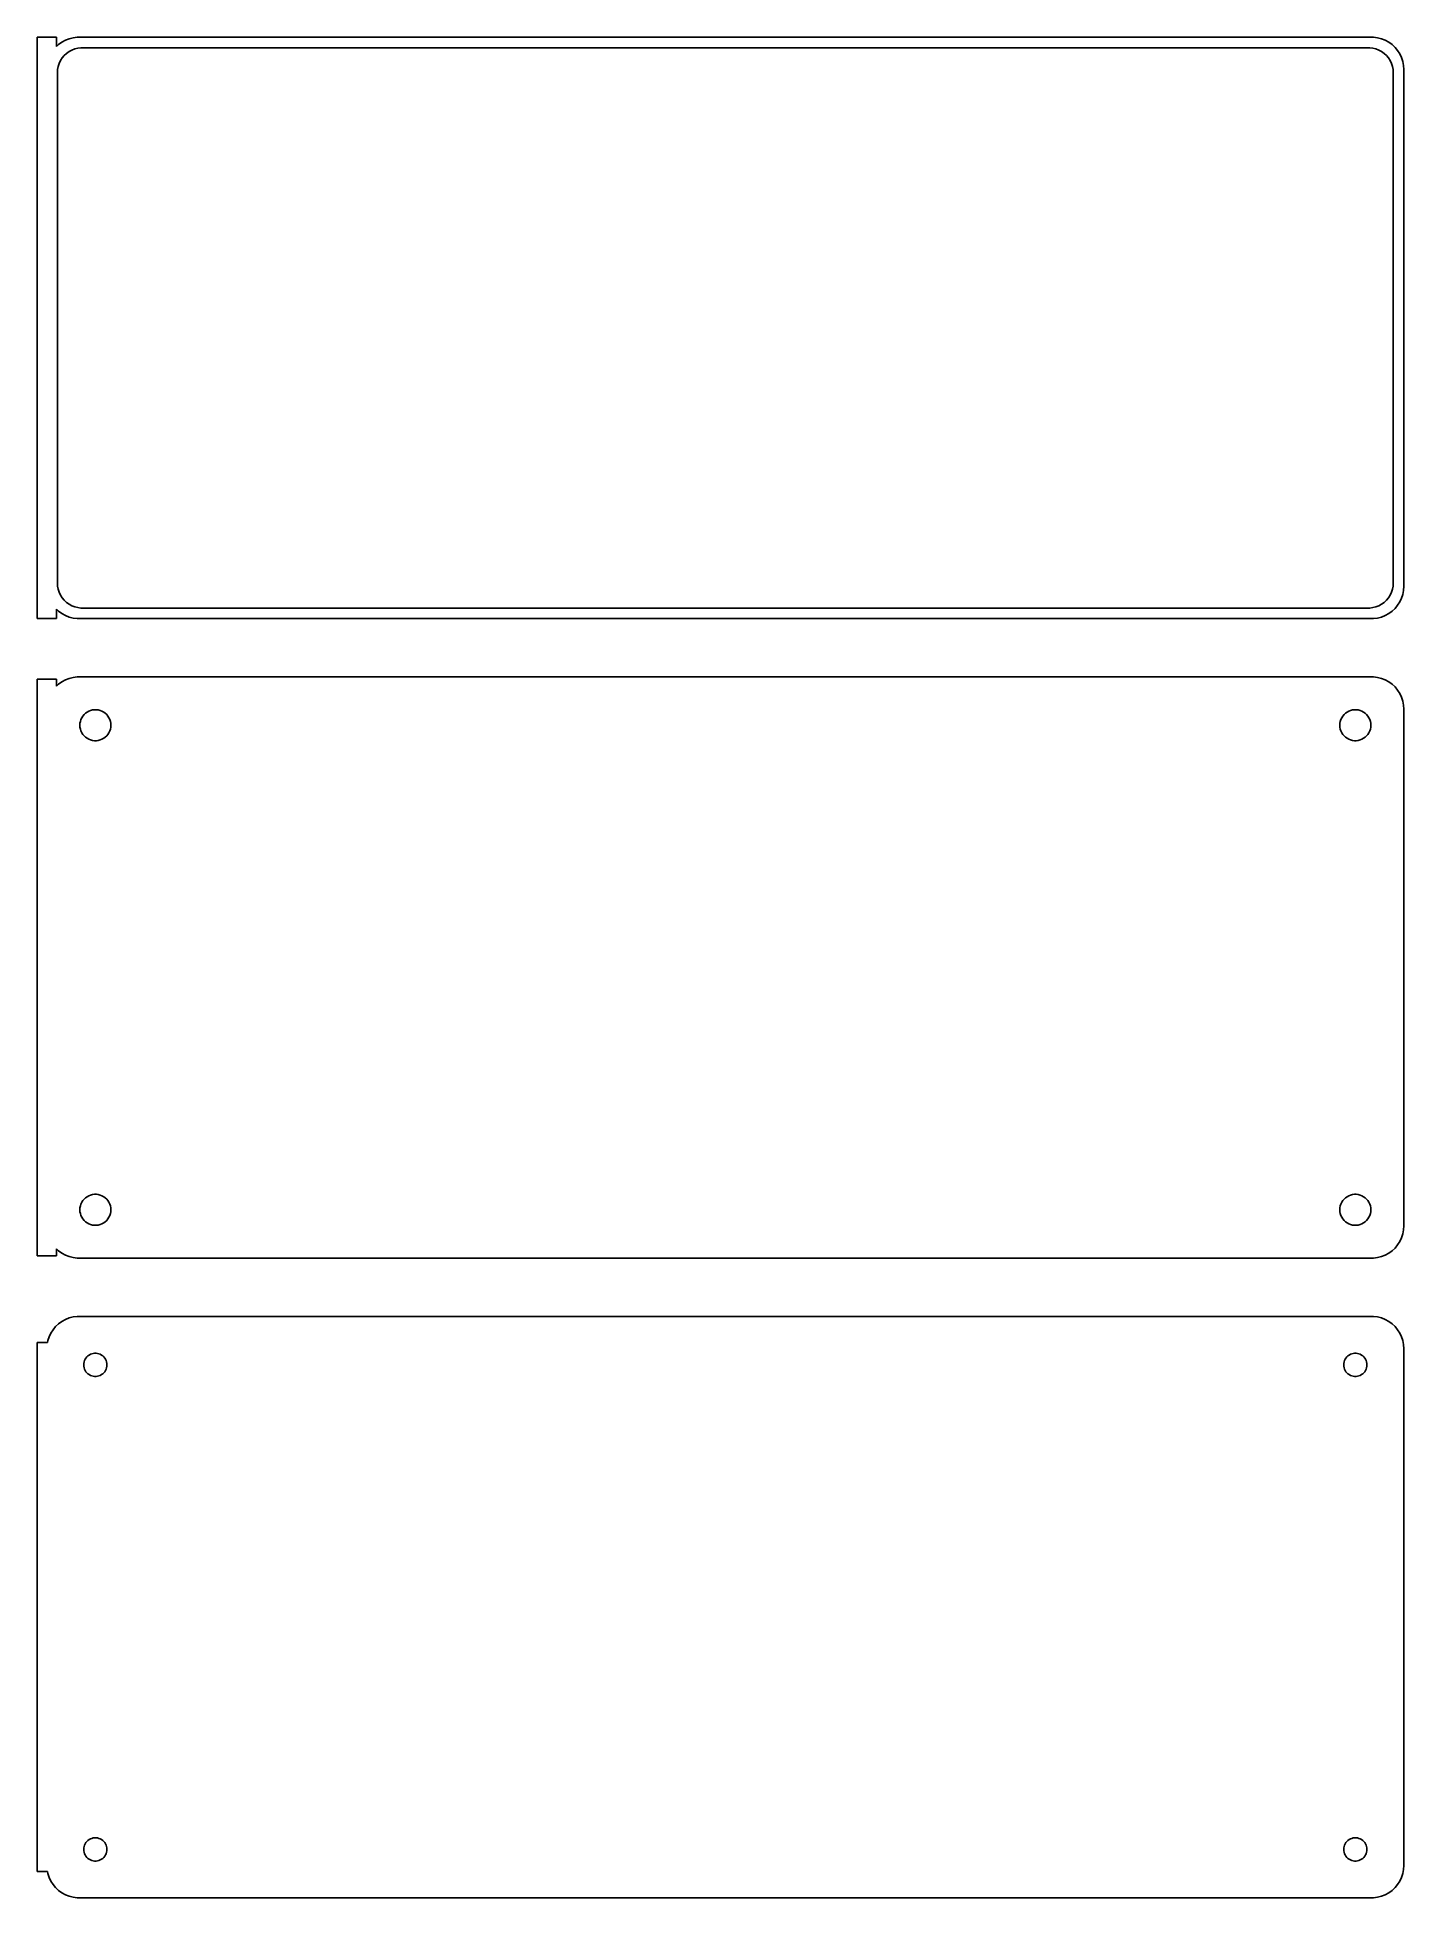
# Model space of a CAD drawing. Header units: metres. Extents: x -106 to 105, y 153 to 441.
import ezdxf

# ---------------------------------------------------------------- set-up
doc = ezdxf.new("R2010")
doc.units = ezdxf.units.M

msp = doc.modelspace()

# ---------------------------------------------------------------- linework, layer by layer
for p, q in [((-103.5, 440.99), (-106.5, 440.99)), ((-106.5, 440.99), (-106.5, 351.01)), ((-103.5, 439.559), (-103.5, 440.99)), ((-101.545, 440.755), (-102.129, 440.524)), ((-100.937, 440.911), (-101.545, 440.755)), ((-100.314, 440.99), (-100.937, 440.911)), ((100.314, 440.99), (-100.314, 440.99)), ((100.937, 440.911), (100.314, 440.99)), ((101.545, 440.755), (100.937, 440.911)), ((102.129, 440.524), (101.545, 440.755)), ((-103.187, 439.853), (-103.5, 439.559)), ((-102.679, 440.222), (-103.187, 439.853)), ((-102.894, 437.366), (-102.633, 437.776)), ((-102.129, 440.524), (-102.679, 440.222)), ((-102.633, 437.776), (-102.323, 438.151)), ((-102.323, 438.151), (-101.969, 438.484)), ((-101.969, 438.484), (-101.575, 438.77)), ((-101.575, 438.77), (-101.149, 439.004)), ((-101.149, 439.004), (-100.697, 439.183)), ((-100.697, 439.183), (-100.226, 439.304)), ((-100.226, 439.304), (-99.7432, 439.365)), ((-99.7432, 439.365), (99.7432, 439.365)), ((99.7432, 439.365), (100.226, 439.304)), ((100.226, 439.304), (100.697, 439.183)), ((100.697, 439.183), (101.149, 439.004)), ((101.149, 439.004), (101.575, 438.77)), ((101.575, 438.77), (101.969, 438.484)), ((101.969, 438.484), (102.323, 438.151)), ((102.679, 440.222), (102.129, 440.524)), ((102.323, 438.151), (102.633, 437.776)), ((102.633, 437.776), (102.894, 437.366)), ((103.187, 439.853), (102.679, 440.222)), ((103.645, 439.423), (103.187, 439.853)), ((104.045, 438.939), (103.645, 439.423)), ((104.382, 438.409), (104.045, 438.939)), ((104.649, 437.841), (104.382, 438.409)), ((104.843, 437.243), (104.649, 437.841)), ((-103.373, 435.5), (-103.342, 435.985)), ((-103.373, 356.5), (-103.373, 435.5)), ((-103.342, 435.985), (-103.251, 436.463)), ((-103.251, 436.463), (-103.101, 436.926)), ((-103.101, 436.926), (-102.894, 437.366)), ((102.894, 437.366), (103.101, 436.926)), ((103.101, 436.926), (103.251, 436.463)), ((103.251, 436.463), (103.342, 435.985)), ((103.342, 435.985), (103.373, 435.5)), ((103.373, 435.5), (103.373, 356.5)), ((104.961, 436.627), (104.843, 437.243)), ((105, 436), (104.961, 436.627)), ((105, 356), (105, 436)), ((-103.342, 356.015), (-103.373, 356.5)), ((-103.251, 355.537), (-103.342, 356.015)), ((-103.101, 355.074), (-103.251, 355.537)), ((-102.894, 354.634), (-103.101, 355.074)), ((-102.633, 354.224), (-102.894, 354.634)), ((-102.323, 353.849), (-102.633, 354.224)), ((102.633, 354.224), (102.323, 353.849)), ((102.894, 354.634), (102.633, 354.224)), ((103.101, 355.074), (102.894, 354.634)), ((103.251, 355.537), (103.101, 355.074)), ((103.342, 356.015), (103.251, 355.537)), ((103.373, 356.5), (103.342, 356.015)), ((104.649, 354.159), (104.843, 354.757)), ((104.843, 354.757), (104.961, 355.373)), ((104.961, 355.373), (105, 356)), ((-103.5, 352.441), (-103.187, 352.147)), ((-103.5, 351.01), (-103.5, 352.441)), ((-103.187, 352.147), (-102.679, 351.778)), ((-102.679, 351.778), (-102.129, 351.476)), ((-101.969, 353.516), (-102.323, 353.849)), ((-102.129, 351.476), (-101.545, 351.245)), ((-101.575, 353.23), (-101.969, 353.516)), ((-101.149, 352.996), (-101.575, 353.23)), ((-100.697, 352.817), (-101.149, 352.996)), ((-100.226, 352.696), (-100.697, 352.817)), ((-99.7432, 352.635), (-100.226, 352.696)), ((99.7432, 352.635), (-99.7432, 352.635)), ((100.226, 352.696), (99.7432, 352.635)), ((100.697, 352.817), (100.226, 352.696)), ((101.149, 352.996), (100.697, 352.817)), ((101.575, 353.23), (101.149, 352.996)), ((101.545, 351.245), (102.129, 351.476)), ((101.969, 353.516), (101.575, 353.23)), ((102.323, 353.849), (101.969, 353.516)), ((102.129, 351.476), (102.679, 351.778)), ((102.679, 351.778), (103.187, 352.147)), ((103.187, 352.147), (103.645, 352.577)), ((103.645, 352.577), (104.045, 353.061)), ((104.045, 353.061), (104.382, 353.591)), ((104.382, 353.591), (104.649, 354.159)), ((-106.5, 351.01), (-103.5, 351.01)), ((-101.545, 351.245), (-100.937, 351.089)), ((-100.937, 351.089), (-100.314, 351.01)), ((-100.314, 351.01), (100.314, 351.01)), ((100.314, 351.01), (100.937, 351.089)), ((100.937, 351.089), (101.545, 351.245)), ((-103.5, 341.615), (-106.5, 341.615)), ((-106.5, 341.615), (-106.5, 252.385)), ((-103.5, 340.559), (-103.5, 341.615)), ((-103.187, 340.853), (-103.5, 340.559)), ((-102.679, 341.222), (-103.187, 340.853)), ((-102.129, 341.524), (-102.679, 341.222)), ((-101.545, 341.755), (-102.129, 341.524)), ((-100.937, 341.911), (-101.545, 341.755)), ((-100.314, 341.99), (-100.937, 341.911)), ((100.314, 341.99), (-100.314, 341.99)), ((100.937, 341.911), (100.314, 341.99)), ((101.545, 341.755), (100.937, 341.911)), ((102.129, 341.524), (101.545, 341.755)), ((102.679, 341.222), (102.129, 341.524)), ((103.187, 340.853), (102.679, 341.222)), ((103.645, 340.423), (103.187, 340.853)), ((104.045, 339.939), (103.645, 340.423)), ((104.382, 339.409), (104.045, 339.939)), ((104.649, 338.841), (104.382, 339.409)), ((104.843, 338.243), (104.649, 338.841)), ((104.961, 337.627), (104.843, 338.243)), ((105, 337), (104.961, 337.627)), ((105, 257), (105, 337)), ((-99.9, 334.5), (-99.8811, 334.801)), ((-99.8811, 334.199), (-99.9, 334.5)), ((-99.8811, 334.801), (-99.8246, 335.097)), ((-99.8246, 333.903), (-99.8811, 334.199)), ((-99.8246, 335.097), (-99.7315, 335.383)), ((-99.7315, 335.383), (-99.6031, 335.656)), ((-99.6031, 335.656), (-99.4416, 335.911)), ((-99.4416, 335.911), (-99.2495, 336.143)), ((-99.2495, 336.143), (-99.0298, 336.349)), ((-99.0298, 336.349), (-98.786, 336.526)), ((-98.786, 336.526), (-98.5219, 336.672)), ((-98.5219, 336.672), (-98.2416, 336.783)), ((-98.2416, 336.783), (-97.9497, 336.857)), ((-97.9497, 336.857), (-97.6507, 336.895)), ((-97.6507, 336.895), (-97.3493, 336.895)), ((-97.3493, 336.895), (-97.0503, 336.857)), ((-97.0503, 336.857), (-96.7584, 336.783)), ((-96.7584, 336.783), (-96.4781, 336.672)), ((-96.4781, 336.672), (-96.214, 336.526)), ((-96.214, 336.526), (-95.9702, 336.349)), ((-95.9702, 336.349), (-95.7505, 336.143)), ((-95.7505, 336.143), (-95.5583, 335.911)), ((-95.5583, 335.911), (-95.3969, 335.656)), ((-95.3969, 335.656), (-95.2685, 335.383)), ((-95.2685, 335.383), (-95.1754, 335.097)), ((-95.1754, 335.097), (-95.1189, 334.801)), ((-95.1189, 334.199), (-95.1754, 333.903)), ((-95.1189, 334.801), (-95.1, 334.5)), ((-95.1, 334.5), (-95.1189, 334.199)), ((95.1, 334.5), (95.1189, 334.801)), ((95.1189, 334.199), (95.1, 334.5)), ((95.1189, 334.801), (95.1754, 335.097)), ((95.1754, 333.903), (95.1189, 334.199)), ((95.1754, 335.097), (95.2685, 335.383)), ((95.2685, 335.383), (95.3969, 335.656)), ((95.3969, 335.656), (95.5583, 335.911)), ((95.5583, 335.911), (95.7505, 336.143)), ((95.7505, 336.143), (95.9702, 336.349)), ((95.9702, 336.349), (96.214, 336.526)), ((96.214, 336.526), (96.4781, 336.672)), ((96.4781, 336.672), (96.7584, 336.783)), ((96.7584, 336.783), (97.0503, 336.857)), ((97.0503, 336.857), (97.3493, 336.895)), ((97.3493, 336.895), (97.6507, 336.895)), ((97.6507, 336.895), (97.9497, 336.857)), ((97.9497, 336.857), (98.2416, 336.783)), ((98.2416, 336.783), (98.5219, 336.672)), ((98.5219, 336.672), (98.786, 336.526)), ((98.786, 336.526), (99.0298, 336.349)), ((99.0298, 336.349), (99.2495, 336.143)), ((99.2495, 336.143), (99.4416, 335.911)), ((99.4416, 335.911), (99.6031, 335.656)), ((99.6031, 335.656), (99.7315, 335.383)), ((99.7315, 335.383), (99.8246, 335.097)), ((99.8246, 335.097), (99.8811, 334.801)), ((99.8811, 334.199), (99.8246, 333.903)), ((99.8811, 334.801), (99.9, 334.5)), ((99.9, 334.5), (99.8811, 334.199)), ((-99.7315, 333.617), (-99.8246, 333.903)), ((-99.6031, 333.344), (-99.7315, 333.617)), ((-99.4416, 333.089), (-99.6031, 333.344)), ((-99.2495, 332.857), (-99.4416, 333.089)), ((-99.0298, 332.651), (-99.2495, 332.857)), ((-98.786, 332.474), (-99.0298, 332.651)), ((-98.5219, 332.328), (-98.786, 332.474)), ((-98.2416, 332.217), (-98.5219, 332.328)), ((-97.9497, 332.143), (-98.2416, 332.217)), ((-97.6507, 332.105), (-97.9497, 332.143)), ((-97.3493, 332.105), (-97.6507, 332.105)), ((-97.0503, 332.143), (-97.3493, 332.105)), ((-96.7584, 332.217), (-97.0503, 332.143)), ((-96.4781, 332.328), (-96.7584, 332.217)), ((-96.214, 332.474), (-96.4781, 332.328)), ((-95.9702, 332.651), (-96.214, 332.474)), ((-95.7505, 332.857), (-95.9702, 332.651)), ((-95.5583, 333.089), (-95.7505, 332.857)), ((-95.3969, 333.344), (-95.5583, 333.089)), ((-95.2685, 333.617), (-95.3969, 333.344)), ((-95.1754, 333.903), (-95.2685, 333.617)), ((95.2685, 333.617), (95.1754, 333.903)), ((95.3969, 333.344), (95.2685, 333.617)), ((95.5583, 333.089), (95.3969, 333.344)), ((95.7505, 332.857), (95.5583, 333.089)), ((95.9702, 332.651), (95.7505, 332.857)), ((96.214, 332.474), (95.9702, 332.651)), ((96.4781, 332.328), (96.214, 332.474)), ((96.7584, 332.217), (96.4781, 332.328)), ((97.0503, 332.143), (96.7584, 332.217)), ((97.3493, 332.105), (97.0503, 332.143)), ((97.6507, 332.105), (97.3493, 332.105)), ((97.9497, 332.143), (97.6507, 332.105)), ((98.2416, 332.217), (97.9497, 332.143)), ((98.5219, 332.328), (98.2416, 332.217)), ((98.786, 332.474), (98.5219, 332.328)), ((99.0298, 332.651), (98.786, 332.474)), ((99.2495, 332.857), (99.0298, 332.651)), ((99.4416, 333.089), (99.2495, 332.857)), ((99.6031, 333.344), (99.4416, 333.089)), ((99.7315, 333.617), (99.6031, 333.344)), ((99.8246, 333.903), (99.7315, 333.617)), ((-99.9, 259.5), (-99.8811, 259.801)), ((-99.8811, 259.199), (-99.9, 259.5)), ((-99.8811, 259.801), (-99.8246, 260.097)), ((-99.8246, 258.903), (-99.8811, 259.199)), ((-99.8246, 260.097), (-99.7315, 260.383)), ((-99.7315, 260.383), (-99.6031, 260.656)), ((-99.6031, 260.656), (-99.4416, 260.911)), ((-99.4416, 260.911), (-99.2495, 261.143)), ((-99.2495, 261.143), (-99.0298, 261.349)), ((-99.0298, 261.349), (-98.786, 261.526)), ((-98.786, 261.526), (-98.5219, 261.672)), ((-98.5219, 261.672), (-98.2416, 261.783)), ((-98.2416, 261.783), (-97.9497, 261.857)), ((-97.9497, 261.857), (-97.6507, 261.895)), ((-97.6507, 261.895), (-97.3493, 261.895)), ((-97.3493, 261.895), (-97.0503, 261.857)), ((-97.0503, 261.857), (-96.7584, 261.783)), ((-96.7584, 261.783), (-96.4781, 261.672)), ((-96.4781, 261.672), (-96.214, 261.526)), ((-96.214, 261.526), (-95.9702, 261.349)), ((-95.9702, 261.349), (-95.7505, 261.143)), ((-95.7505, 261.143), (-95.5583, 260.911)), ((-95.5583, 260.911), (-95.3969, 260.656)), ((-95.3969, 260.656), (-95.2685, 260.383)), ((-95.2685, 260.383), (-95.1754, 260.097)), ((-95.1754, 260.097), (-95.1189, 259.801)), ((-95.1189, 259.199), (-95.1754, 258.903)), ((-95.1189, 259.801), (-95.1, 259.5)), ((-95.1, 259.5), (-95.1189, 259.199)), ((95.1, 259.5), (95.1189, 259.801)), ((95.1189, 259.199), (95.1, 259.5)), ((95.1189, 259.801), (95.1754, 260.097)), ((95.1754, 258.903), (95.1189, 259.199)), ((95.1754, 260.097), (95.2685, 260.383)), ((95.2685, 260.383), (95.3969, 260.656)), ((95.3969, 260.656), (95.5583, 260.911)), ((95.5583, 260.911), (95.7505, 261.143)), ((95.7505, 261.143), (95.9702, 261.349)), ((95.9702, 261.349), (96.214, 261.526)), ((96.214, 261.526), (96.4781, 261.672)), ((96.4781, 261.672), (96.7584, 261.783)), ((96.7584, 261.783), (97.0503, 261.857)), ((97.0503, 261.857), (97.3493, 261.895)), ((97.3493, 261.895), (97.6507, 261.895)), ((97.6507, 261.895), (97.9497, 261.857)), ((97.9497, 261.857), (98.2416, 261.783)), ((98.2416, 261.783), (98.5219, 261.672)), ((98.5219, 261.672), (98.786, 261.526)), ((98.786, 261.526), (99.0298, 261.349)), ((99.0298, 261.349), (99.2495, 261.143)), ((99.2495, 261.143), (99.4416, 260.911)), ((99.4416, 260.911), (99.6031, 260.656)), ((99.6031, 260.656), (99.7315, 260.383)), ((99.7315, 260.383), (99.8246, 260.097)), ((99.8246, 260.097), (99.8811, 259.801)), ((99.8811, 259.199), (99.8246, 258.903)), ((99.8811, 259.801), (99.9, 259.5)), ((99.9, 259.5), (99.8811, 259.199)), ((-99.7315, 258.617), (-99.8246, 258.903)), ((-99.6031, 258.344), (-99.7315, 258.617)), ((-99.4416, 258.089), (-99.6031, 258.344)), ((-99.2495, 257.857), (-99.4416, 258.089)), ((-99.0298, 257.651), (-99.2495, 257.857)), ((-98.786, 257.474), (-99.0298, 257.651)), ((-98.5219, 257.328), (-98.786, 257.474)), ((-98.2416, 257.217), (-98.5219, 257.328)), ((-97.9497, 257.143), (-98.2416, 257.217)), ((-97.6507, 257.105), (-97.9497, 257.143)), ((-97.3493, 257.105), (-97.6507, 257.105)), ((-97.0503, 257.143), (-97.3493, 257.105)), ((-96.7584, 257.217), (-97.0503, 257.143)), ((-96.4781, 257.328), (-96.7584, 257.217)), ((-96.214, 257.474), (-96.4781, 257.328)), ((-95.9702, 257.651), (-96.214, 257.474)), ((-95.7505, 257.857), (-95.9702, 257.651)), ((-95.5583, 258.089), (-95.7505, 257.857)), ((-95.3969, 258.344), (-95.5583, 258.089)), ((-95.2685, 258.617), (-95.3969, 258.344)), ((-95.1754, 258.903), (-95.2685, 258.617)), ((95.2685, 258.617), (95.1754, 258.903)), ((95.3969, 258.344), (95.2685, 258.617)), ((95.5583, 258.089), (95.3969, 258.344)), ((95.7505, 257.857), (95.5583, 258.089)), ((95.9702, 257.651), (95.7505, 257.857)), ((96.214, 257.474), (95.9702, 257.651)), ((96.4781, 257.328), (96.214, 257.474)), ((96.7584, 257.217), (96.4781, 257.328)), ((97.0503, 257.143), (96.7584, 257.217)), ((97.3493, 257.105), (97.0503, 257.143)), ((97.6507, 257.105), (97.3493, 257.105)), ((97.9497, 257.143), (97.6507, 257.105)), ((98.2416, 257.217), (97.9497, 257.143)), ((98.5219, 257.328), (98.2416, 257.217)), ((98.786, 257.474), (98.5219, 257.328)), ((99.0298, 257.651), (98.786, 257.474)), ((99.2495, 257.857), (99.0298, 257.651)), ((99.4416, 258.089), (99.2495, 257.857)), ((99.6031, 258.344), (99.4416, 258.089)), ((99.7315, 258.617), (99.6031, 258.344)), ((99.8246, 258.903), (99.7315, 258.617)), ((104.843, 255.757), (104.961, 256.373)), ((104.961, 256.373), (105, 257)), ((-103.5, 252.385), (-103.5, 253.441)), ((-103.5, 253.441), (-103.187, 253.147)), ((103.187, 253.147), (103.645, 253.577)), ((103.645, 253.577), (104.045, 254.061)), ((104.045, 254.061), (104.382, 254.591)), ((104.382, 254.591), (104.649, 255.159)), ((104.649, 255.159), (104.843, 255.757)), ((-106.5, 252.385), (-103.5, 252.385)), ((-103.187, 253.147), (-102.679, 252.778)), ((-102.679, 252.778), (-102.129, 252.476)), ((-102.129, 252.476), (-101.545, 252.245)), ((-101.545, 252.245), (-100.937, 252.089)), ((-100.937, 252.089), (-100.314, 252.01)), ((-100.314, 252.01), (100.314, 252.01)), ((100.314, 252.01), (100.937, 252.089)), ((100.937, 252.089), (101.545, 252.245)), ((101.545, 252.245), (102.129, 252.476)), ((102.129, 252.476), (102.679, 252.778)), ((102.679, 252.778), (103.187, 253.147)), ((-102.679, 242.222), (-103.187, 241.853)), ((-102.129, 242.524), (-102.679, 242.222)), ((-101.545, 242.755), (-102.129, 242.524)), ((-100.937, 242.911), (-101.545, 242.755)), ((-100.314, 242.99), (-100.937, 242.911)), ((100.314, 242.99), (-100.314, 242.99)), ((100.937, 242.911), (100.314, 242.99)), ((101.545, 242.755), (100.937, 242.911)), ((102.129, 242.524), (101.545, 242.755)), ((102.679, 242.222), (102.129, 242.524)), ((103.187, 241.853), (102.679, 242.222)), ((-104.843, 239.243), (-104.9, 238.944)), ((-104.649, 239.841), (-104.843, 239.243)), ((-104.382, 240.409), (-104.649, 239.841)), ((-104.045, 240.939), (-104.382, 240.409)), ((-103.645, 241.423), (-104.045, 240.939)), ((-103.187, 241.853), (-103.645, 241.423)), ((103.645, 241.423), (103.187, 241.853)), ((104.045, 240.939), (103.645, 241.423)), ((104.382, 240.409), (104.045, 240.939)), ((104.649, 239.841), (104.382, 240.409)), ((104.843, 239.243), (104.649, 239.841)), ((104.961, 238.627), (104.843, 239.243)), ((-104.9, 238.944), (-106.5, 238.944)), ((-106.5, 238.944), (-106.5, 157.056)), ((-99.2434, 235.948), (-99.1736, 236.163)), ((-99.1736, 236.163), (-99.0773, 236.367)), ((-99.0773, 236.367), (-98.9562, 236.558)), ((-98.9562, 236.558), (-98.8121, 236.732)), ((-98.8121, 236.732), (-98.6474, 236.887)), ((-98.6474, 236.887), (-98.4645, 237.02)), ((-98.4645, 237.02), (-98.2664, 237.129)), ((-98.2664, 237.129), (-98.0562, 237.212)), ((-98.0562, 237.212), (-97.8373, 237.268)), ((-97.8373, 237.268), (-97.613, 237.296)), ((-97.613, 237.296), (-97.387, 237.296)), ((-97.387, 237.296), (-97.1627, 237.268)), ((-97.1627, 237.268), (-96.9438, 237.212)), ((-96.9438, 237.212), (-96.7336, 237.129)), ((-96.7336, 237.129), (-96.5355, 237.02)), ((-96.5355, 237.02), (-96.3526, 236.887)), ((-96.3526, 236.887), (-96.1879, 236.732)), ((-96.1879, 236.732), (-96.0438, 236.558)), ((-96.0438, 236.558), (-95.9226, 236.367)), ((-95.9226, 236.367), (-95.8264, 236.163)), ((-95.8264, 236.163), (-95.7565, 235.948)), ((95.7565, 235.948), (95.8264, 236.163)), ((95.8264, 236.163), (95.9226, 236.367)), ((95.9226, 236.367), (96.0438, 236.558)), ((96.0438, 236.558), (96.1879, 236.732)), ((96.1879, 236.732), (96.3526, 236.887)), ((96.3526, 236.887), (96.5355, 237.02)), ((96.5355, 237.02), (96.7336, 237.129)), ((96.7336, 237.129), (96.9438, 237.212)), ((96.9438, 237.212), (97.1627, 237.268)), ((97.1627, 237.268), (97.387, 237.296)), ((97.387, 237.296), (97.613, 237.296)), ((97.613, 237.296), (97.8373, 237.268)), ((97.8373, 237.268), (98.0562, 237.212)), ((98.0562, 237.212), (98.2664, 237.129)), ((98.2664, 237.129), (98.4645, 237.02)), ((98.4645, 237.02), (98.6474, 236.887)), ((98.6474, 236.887), (98.8121, 236.732)), ((98.8121, 236.732), (98.9562, 236.558)), ((98.9562, 236.558), (99.0773, 236.367)), ((99.0773, 236.367), (99.1736, 236.163)), ((99.1736, 236.163), (99.2434, 235.948)), ((105, 238), (104.961, 238.627)), ((105, 158), (105, 238)), ((-99.3, 235.5), (-99.2858, 235.726)), ((-99.2858, 235.274), (-99.3, 235.5)), ((-99.2858, 235.726), (-99.2434, 235.948)), ((-99.2434, 235.052), (-99.2858, 235.274)), ((-99.1736, 234.837), (-99.2434, 235.052)), ((-99.0773, 234.633), (-99.1736, 234.837)), ((-98.9562, 234.442), (-99.0773, 234.633)), ((-98.8121, 234.268), (-98.9562, 234.442)), ((-98.6474, 234.113), (-98.8121, 234.268)), ((-98.4645, 233.98), (-98.6474, 234.113)), ((-98.2664, 233.871), (-98.4645, 233.98)), ((-98.0562, 233.788), (-98.2664, 233.871)), ((-97.8373, 233.732), (-98.0562, 233.788)), ((-97.613, 233.704), (-97.8373, 233.732)), ((-97.387, 233.704), (-97.613, 233.704)), ((-97.1627, 233.732), (-97.387, 233.704)), ((-96.9438, 233.788), (-97.1627, 233.732)), ((-96.7336, 233.871), (-96.9438, 233.788)), ((-96.5355, 233.98), (-96.7336, 233.871)), ((-96.3526, 234.113), (-96.5355, 233.98)), ((-96.1879, 234.268), (-96.3526, 234.113)), ((-96.0438, 234.442), (-96.1879, 234.268)), ((-95.9226, 234.633), (-96.0438, 234.442)), ((-95.8264, 234.837), (-95.9226, 234.633)), ((-95.7565, 235.052), (-95.8264, 234.837)), ((-95.7565, 235.948), (-95.7142, 235.726)), ((-95.7142, 235.274), (-95.7565, 235.052)), ((-95.7142, 235.726), (-95.7, 235.5)), ((-95.7, 235.5), (-95.7142, 235.274)), ((95.7, 235.5), (95.7142, 235.726)), ((95.7142, 235.274), (95.7, 235.5)), ((95.7142, 235.726), (95.7565, 235.948)), ((95.7565, 235.052), (95.7142, 235.274)), ((95.8264, 234.837), (95.7565, 235.052)), ((95.9226, 234.633), (95.8264, 234.837)), ((96.0438, 234.442), (95.9226, 234.633)), ((96.1879, 234.268), (96.0438, 234.442)), ((96.3526, 234.113), (96.1879, 234.268)), ((96.5355, 233.98), (96.3526, 234.113)), ((96.7336, 233.871), (96.5355, 233.98)), ((96.9438, 233.788), (96.7336, 233.871)), ((97.1627, 233.732), (96.9438, 233.788)), ((97.387, 233.704), (97.1627, 233.732)), ((97.613, 233.704), (97.387, 233.704)), ((97.8373, 233.732), (97.613, 233.704)), ((98.0562, 233.788), (97.8373, 233.732)), ((98.2664, 233.871), (98.0562, 233.788)), ((98.4645, 233.98), (98.2664, 233.871)), ((98.6474, 234.113), (98.4645, 233.98)), ((98.8121, 234.268), (98.6474, 234.113)), ((98.9562, 234.442), (98.8121, 234.268)), ((99.0773, 234.633), (98.9562, 234.442)), ((99.1736, 234.837), (99.0773, 234.633)), ((99.2434, 235.052), (99.1736, 234.837)), ((99.2434, 235.948), (99.2858, 235.726)), ((99.2858, 235.274), (99.2434, 235.052)), ((99.2858, 235.726), (99.3, 235.5)), ((99.3, 235.5), (99.2858, 235.274)), ((-99.1736, 161.163), (-99.0773, 161.367)), ((-99.0773, 161.367), (-98.9562, 161.558)), ((-98.9562, 161.558), (-98.8121, 161.732)), ((-98.8121, 161.732), (-98.6474, 161.887)), ((-98.6474, 161.887), (-98.4645, 162.02)), ((-98.4645, 162.02), (-98.2664, 162.129)), ((-98.2664, 162.129), (-98.0562, 162.212)), ((-98.0562, 162.212), (-97.8373, 162.268)), ((-97.8373, 162.268), (-97.613, 162.296)), ((-97.613, 162.296), (-97.387, 162.296)), ((-97.387, 162.296), (-97.1627, 162.268)), ((-97.1627, 162.268), (-96.9438, 162.212)), ((-96.9438, 162.212), (-96.7336, 162.129)), ((-96.7336, 162.129), (-96.5355, 162.02)), ((-96.5355, 162.02), (-96.3526, 161.887)), ((-96.3526, 161.887), (-96.1879, 161.732)), ((-96.1879, 161.732), (-96.0438, 161.558)), ((-96.0438, 161.558), (-95.9226, 161.367)), ((-95.9226, 161.367), (-95.8264, 161.163)), ((95.8264, 161.163), (95.9226, 161.367)), ((95.9226, 161.367), (96.0438, 161.558)), ((96.0438, 161.558), (96.1879, 161.732)), ((96.1879, 161.732), (96.3526, 161.887)), ((96.3526, 161.887), (96.5355, 162.02)), ((96.5355, 162.02), (96.7336, 162.129)), ((96.7336, 162.129), (96.9438, 162.212)), ((96.9438, 162.212), (97.1627, 162.268)), ((97.1627, 162.268), (97.387, 162.296)), ((97.387, 162.296), (97.613, 162.296)), ((97.613, 162.296), (97.8373, 162.268)), ((97.8373, 162.268), (98.0562, 162.212)), ((98.0562, 162.212), (98.2664, 162.129)), ((98.2664, 162.129), (98.4645, 162.02)), ((98.4645, 162.02), (98.6474, 161.887)), ((98.6474, 161.887), (98.8121, 161.732)), ((98.8121, 161.732), (98.9562, 161.558)), ((98.9562, 161.558), (99.0773, 161.367)), ((99.0773, 161.367), (99.1736, 161.163)), ((-99.3, 160.5), (-99.2858, 160.726)), ((-99.2858, 160.274), (-99.3, 160.5)), ((-99.2858, 160.726), (-99.2434, 160.948)), ((-99.2434, 160.052), (-99.2858, 160.274)), ((-99.2434, 160.948), (-99.1736, 161.163)), ((-99.1736, 159.837), (-99.2434, 160.052)), ((-99.0773, 159.633), (-99.1736, 159.837)), ((-98.9562, 159.442), (-99.0773, 159.633)), ((-98.8121, 159.268), (-98.9562, 159.442)), ((-98.6474, 159.113), (-98.8121, 159.268)), ((-98.4645, 158.98), (-98.6474, 159.113)), ((-98.2664, 158.871), (-98.4645, 158.98)), ((-98.0562, 158.788), (-98.2664, 158.871)), ((-97.8373, 158.732), (-98.0562, 158.788)), ((-97.613, 158.704), (-97.8373, 158.732)), ((-97.387, 158.704), (-97.613, 158.704)), ((-97.1627, 158.732), (-97.387, 158.704)), ((-96.9438, 158.788), (-97.1627, 158.732)), ((-96.7336, 158.871), (-96.9438, 158.788)), ((-96.5355, 158.98), (-96.7336, 158.871)), ((-96.3526, 159.113), (-96.5355, 158.98)), ((-96.1879, 159.268), (-96.3526, 159.113)), ((-96.0438, 159.442), (-96.1879, 159.268)), ((-95.9226, 159.633), (-96.0438, 159.442)), ((-95.8264, 159.837), (-95.9226, 159.633)), ((-95.8264, 161.163), (-95.7565, 160.948)), ((-95.7565, 160.052), (-95.8264, 159.837)), ((-95.7565, 160.948), (-95.7142, 160.726)), ((-95.7142, 160.274), (-95.7565, 160.052)), ((-95.7142, 160.726), (-95.7, 160.5)), ((-95.7, 160.5), (-95.7142, 160.274)), ((95.7, 160.5), (95.7142, 160.726)), ((95.7142, 160.274), (95.7, 160.5)), ((95.7142, 160.726), (95.7565, 160.948)), ((95.7565, 160.052), (95.7142, 160.274)), ((95.7565, 160.948), (95.8264, 161.163)), ((95.8264, 159.837), (95.7565, 160.052)), ((95.9226, 159.633), (95.8264, 159.837)), ((96.0438, 159.442), (95.9226, 159.633)), ((96.1879, 159.268), (96.0438, 159.442)), ((96.3526, 159.113), (96.1879, 159.268)), ((96.5355, 158.98), (96.3526, 159.113)), ((96.7336, 158.871), (96.5355, 158.98)), ((96.9438, 158.788), (96.7336, 158.871)), ((97.1627, 158.732), (96.9438, 158.788)), ((97.387, 158.704), (97.1627, 158.732)), ((97.613, 158.704), (97.387, 158.704)), ((97.8373, 158.732), (97.613, 158.704)), ((98.0562, 158.788), (97.8373, 158.732)), ((98.2664, 158.871), (98.0562, 158.788)), ((98.4645, 158.98), (98.2664, 158.871)), ((98.6474, 159.113), (98.4645, 158.98)), ((98.8121, 159.268), (98.6474, 159.113)), ((98.9562, 159.442), (98.8121, 159.268)), ((99.0773, 159.633), (98.9562, 159.442)), ((99.1736, 159.837), (99.0773, 159.633)), ((99.1736, 161.163), (99.2434, 160.948)), ((99.2434, 160.052), (99.1736, 159.837)), ((99.2434, 160.948), (99.2858, 160.726)), ((99.2858, 160.274), (99.2434, 160.052)), ((99.2858, 160.726), (99.3, 160.5)), ((99.3, 160.5), (99.2858, 160.274)), ((-106.5, 157.056), (-104.9, 157.056)), ((-104.9, 157.056), (-104.843, 156.757)), ((-104.843, 156.757), (-104.649, 156.159)), ((-104.649, 156.159), (-104.382, 155.591)), ((-104.382, 155.591), (-104.045, 155.061)), ((104.045, 155.061), (104.382, 155.591)), ((104.382, 155.591), (104.649, 156.159)), ((104.649, 156.159), (104.843, 156.757)), ((104.843, 156.757), (104.961, 157.373)), ((104.961, 157.373), (105, 158)), ((-104.045, 155.061), (-103.645, 154.577)), ((-103.645, 154.577), (-103.187, 154.147)), ((-103.187, 154.147), (-102.679, 153.778)), ((-102.679, 153.778), (-102.129, 153.476)), ((-102.129, 153.476), (-101.545, 153.245)), ((-101.545, 153.245), (-100.937, 153.089)), ((-100.937, 153.089), (-100.314, 153.01)), ((-100.314, 153.01), (100.314, 153.01)), ((100.314, 153.01), (100.937, 153.089)), ((100.937, 153.089), (101.545, 153.245)), ((101.545, 153.245), (102.129, 153.476)), ((102.129, 153.476), (102.679, 153.778)), ((102.679, 153.778), (103.187, 154.147)), ((103.187, 154.147), (103.645, 154.577)), ((103.645, 154.577), (104.045, 155.061))]:
    msp.add_line(p, q)

doc.saveas('drawing.dxf')
